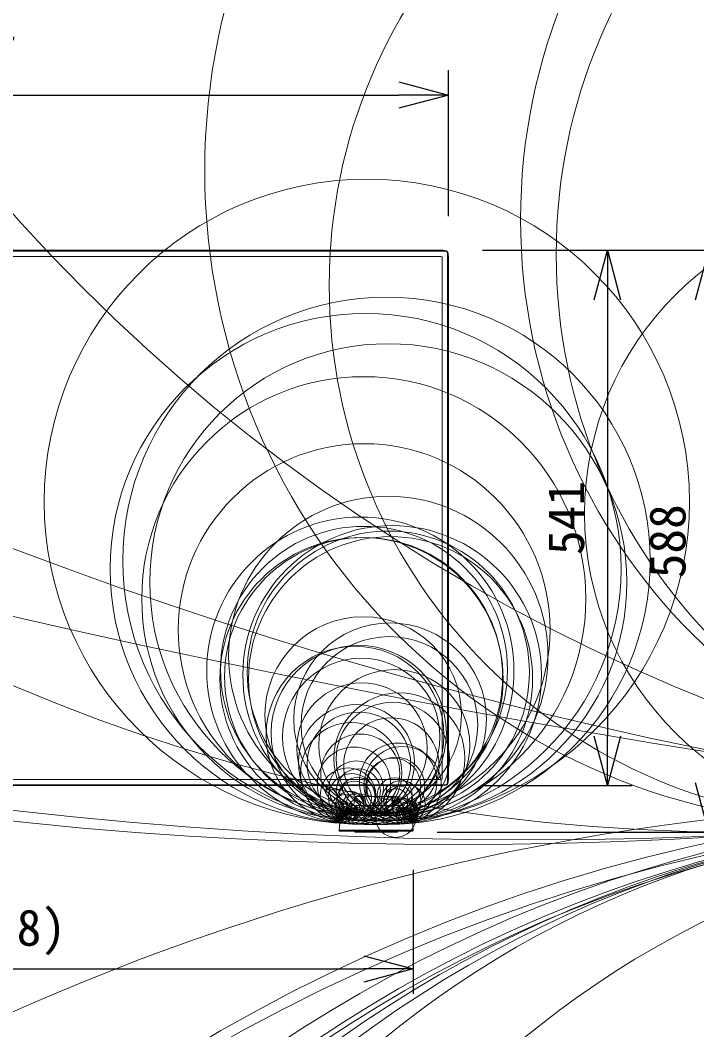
# Model space of a CAD drawing. Units: millimetres, scale not verified. Extents: x -424 to 628, y -239 to 1054.
# Drawn here: x -16.3 to 17.8, y -4.8 to 46.2 of the extents above; entities that cross this region are included whole.
import ezdxf
from ezdxf.enums import TextEntityAlignment as Align

# ---------------------------------------------------------------- set-up
doc = ezdxf.new("R2010")
doc.units = ezdxf.units.MM
doc.header["$LTSCALE"] = 0.125
doc.layers.add('0-0_0', color=7, linetype='Continuous')
doc.layers.add('0-4_SUNPO', color=7, linetype='Continuous')
doc.layers.add('0-3_GAIKEI', color=1, linetype='Continuous', lineweight=18)
doc.styles.add('ＭＳ ゴシック', font='')
doc.styles.get('ＭＳ ゴシック').set_extended_font_data('MS Gothic')

# ---------------------------------------------------------------- blocks, each defined once
blk = doc.blocks.new('_Open30')
at = {"layer": '0-0_0'}
blk.add_line((0, 0), (-1, 0), dxfattribs=at)
blk.add_lwpolyline([(-1, 0.26795), (0, 0), (-1, -0.26795)], dxfattribs=at)
blk = doc.blocks.new('D1')
at = {"layer": '0-4_SUNPO'}
for p, q in [((68.01, 190.7572), (68.01, 184.4916)), ((24.22, 190.7528), (24.22, 184.4916)), ((26.72, 185.7416), (65.51, 185.7416))]:
    blk.add_line(p, q, dxfattribs=at)
at = {"layer": '0-4_SUNPO', "xscale": 2.5, "yscale": 2.5, "rotation": 180}
blk.add_blockref('_Open30', (24.22, 185.7416), dxfattribs=at)
at = {"layer": '0-4_SUNPO', "xscale": 2.5, "yscale": 2.5}
blk.add_blockref('_Open30', (68.01, 185.7416), dxfattribs=at)
at = {"layer": '0-4_SUNPO', "style": 'ＭＳ ゴシック'}
blk.add_text('(875.8)', height=1.833, dxfattribs=at).set_placement((41.74, 186.3666), align=Align.BOTTOM_LEFT)
blk = doc.blocks.new('D2')
at = {"layer": '0-4_SUNPO'}
for p, q in [((71.5039, 222.0528), (84.1909, 222.0528)), ((82.9409, 219.5528), (82.9409, 195.1528)), ((69.21, 192.6528), (84.1909, 192.6528))]:
    blk.add_line(p, q, dxfattribs=at)
at = {"layer": '0-4_SUNPO', "xscale": 2.5, "yscale": 2.5}
for p, rotation in [((82.9409, 222.0528), 90), ((82.9409, 192.6528), 270)]:
    blk.add_blockref('_Open30', p, dxfattribs=dict(at, rotation=rotation))
at = {"layer": '0-4_SUNPO', "style": 'ＭＳ ゴシック'}
blk.add_text('588', height=1.833, rotation=90, dxfattribs=at).set_placement((82.3159, 205.4778), align=Align.BOTTOM_LEFT)
blk = doc.blocks.new('D3')
at = {"layer": '0-4_SUNPO'}
for p, q in [((71.5039, 222.0528), (79.0659, 222.0528)), ((77.8159, 219.5528), (77.8159, 197.5028)), ((71.5039, 195.0028), (79.0659, 195.0028))]:
    blk.add_line(p, q, dxfattribs=at)
at = {"layer": '0-4_SUNPO', "xscale": 2.5, "yscale": 2.5}
for p, rotation in [((77.8159, 222.0528), 90), ((77.8159, 195.0028), 270)]:
    blk.add_blockref('_Open30', p, dxfattribs=dict(at, rotation=rotation))
at = {"layer": '0-4_SUNPO', "style": 'ＭＳ ゴシック'}
blk.add_text('541', height=1.833, rotation=90, dxfattribs=at).set_placement((77.1909, 206.6528), align=Align.BOTTOM_LEFT)
blk = doc.blocks.new('D4')
at = {"layer": '0-4_SUNPO'}
for p, q in [((22.44, 223.7711), (22.44, 231.1426)), ((69.79, 223.7711), (69.79, 231.1426)), ((24.94, 229.8926), (67.29, 229.8926))]:
    blk.add_line(p, q, dxfattribs=at)
at = {"layer": '0-4_SUNPO', "xscale": 2.5, "yscale": 2.5, "rotation": 180}
blk.add_blockref('_Open30', (22.44, 229.8926), dxfattribs=at)
at = {"layer": '0-4_SUNPO', "xscale": 2.5, "yscale": 2.5}
blk.add_blockref('_Open30', (69.79, 229.8926), dxfattribs=at)
at = {"layer": '0-4_SUNPO', "style": 'ＭＳ ゴシック'}
blk.add_text('947', height=1.833, dxfattribs=at).set_placement((44.24, 230.5176), align=Align.BOTTOM_LEFT)

msp = doc.modelspace()

# ---------------------------------------------------------------- linework, layer by layer
at = {"layer": '0-3_GAIKEI', "color": 7}
for p, q in [((5.1317, 34.5387), (-41.8831, 34.5387)), ((-41.7646, 34.5562), (5.0133, 34.5562)), ((5.0133, 34.5562), (5.0133, 34.5387)), ((5.2818, 7.6738), (5.2818, 34.3886)), ((5.2993, 34.2744), (5.2818, 34.2744)), ((5.2993, 34.2744), (5.2993, 7.7879)), ((5.2993, 7.7879), (5.2818, 7.7879)), ((-41.8831, 7.5237), (5.1317, 7.5237)), ((5.0133, 7.5062), (-41.7646, 7.5062)), ((-0.8734, 7.313), (-0.8801, 7.5062)), ((-0.8584, 7.2986), (-0.071, 7.2986)), ((-0.0492, 7.5062), (-0.056, 7.313)), ((1.1193, 6.9565), (1.1193, 7.5062)), ((2.1693, 7.5062), (2.1693, 6.9565)), ((5.0133, 7.5237), (5.0133, 7.5062)), ((0.55, 6.8653), (0.5265, 6.6249)), ((2.6475, 6.9562), (0.6411, 6.9562)), ((2.6427, 6.9563), (2.6426, 6.9562)), ((2.6476, 6.9562), (2.6473, 6.9562)), ((2.7574, 6.6248), (2.7386, 6.8653)), ((2.8655, 6.5062), (0.4232, 6.5062)), ((2.7576, 6.6248), (2.7576, 6.6248)), ((-0.2307, 5.2605), (-0.1626, 6.0383)), ((3.5193, 5.2605), (3.4513, 6.0383)), ((-0.1809, 5.2062), (3.4695, 5.2062)), ((0.5693, 5.1562), (0.5693, 5.2062))]:
    msp.add_line(p, q, dxfattribs=at)
at = {"layer": '0-3_GAIKEI'}
for p, q in [((5.1317, 34.5087), (-41.8831, 34.5087)), ((4.9366, 34.2435), (-41.688, 34.2435)), ((4.9866, 7.8689), (4.9866, 34.1935)), ((4.9882, 34.5562), (4.9882, 34.5387)), ((5.1317, 34.5087), (5.1317, 34.5387)), ((5.2518, 34.3886), (5.2818, 34.3886)), ((5.2518, 7.6738), (5.2518, 34.3886)), ((5.2993, 34.2494), (5.2818, 34.2494)), ((-41.688, 7.8188), (4.9366, 7.8188)), ((5.2518, 7.6738), (5.2818, 7.6738)), ((5.2993, 7.8129), (5.2818, 7.8129)), ((-41.8831, 7.5537), (5.1317, 7.5537)), ((-0.8584, 7.3029), (-0.071, 7.3029)), ((-0.8349, 7.2986), (-0.8349, 7.5062)), ((-0.0945, 7.2986), (-0.0945, 7.5062)), ((-0.071, 7.2986), (-0.071, 7.3029)), ((4.9882, 7.5237), (4.9882, 7.5062)), ((5.1317, 7.5537), (5.1317, 7.5237)), ((0.4232, 6.5062), (0.4232, 6.2002)), ((2.8655, 6.5062), (2.8655, 6.2002)), ((3.3144, 5.9078), (3.2964, 6.216)), ((1.0371, 6.1123), (2.2516, 6.1123)), ((1.0371, 5.9937), (2.2516, 5.9937)), ((1.0407, 5.7309), (2.2479, 5.7309)), ((3.481, 5.6987), (3.4783, 5.7292)), ((-0.2307, 5.2605), (3.5193, 5.2605)), ((1.0407, 5.5497), (2.2479, 5.5497))]:
    msp.add_line(p, q, dxfattribs=at)
at = {"layer": '0-3_GAIKEI', "color": 4}
msp.add_line((-0.8584, 7.3029), (-0.8584, 7.2986), dxfattribs=at)
at = {"layer": '0-3_GAIKEI'}
for points in [[(-0.8734, 7.313), (-0.8733, 7.3129), (-0.8733, 7.3128), (-0.8733, 7.3127), (-0.8733, 7.3126), (-0.8733, 7.3125), (-0.8733, 7.3124), (-0.8733, 7.3123), (-0.8733, 7.3122), (-0.8733, 7.3121), (-0.8732, 7.312), (-0.8732, 7.3119), (-0.8732, 7.3118), (-0.8732, 7.3117), (-0.8731, 7.3115), (-0.8731, 7.3114), (-0.8731, 7.3113), (-0.8731, 7.3112), (-0.873, 7.3111), (-0.873, 7.311), (-0.873, 7.3109), (-0.8729, 7.3108), (-0.8729, 7.3107), (-0.8729, 7.3106), (-0.8728, 7.3105), (-0.8728, 7.3104), (-0.8727, 7.3103), (-0.8727, 7.3102), (-0.8727, 7.3101), (-0.8726, 7.31), (-0.8726, 7.3099), (-0.8725, 7.3098), (-0.8725, 7.3097), (-0.8724, 7.3096), (-0.8724, 7.3095), (-0.8723, 7.3094), (-0.8723, 7.3094), (-0.8722, 7.3093), (-0.8722, 7.3092), (-0.8721, 7.3091)], [(-0.8721, 7.3091), (-0.872, 7.309), (-0.872, 7.3089), (-0.8719, 7.3088), (-0.8719, 7.3087), (-0.8718, 7.3086), (-0.8717, 7.3085), (-0.8717, 7.3085), (-0.8716, 7.3084), (-0.8716, 7.3083), (-0.8715, 7.3082), (-0.8714, 7.3081), (-0.8714, 7.308), (-0.8713, 7.3079), (-0.8712, 7.3079), (-0.8711, 7.3078), (-0.8711, 7.3077), (-0.871, 7.3076), (-0.8709, 7.3075), (-0.8709, 7.3075), (-0.8708, 7.3074), (-0.8707, 7.3073), (-0.8706, 7.3072), (-0.8705, 7.3072), (-0.8705, 7.3071), (-0.8704, 7.307), (-0.8703, 7.3069), (-0.8702, 7.3069), (-0.8702, 7.3068), (-0.8701, 7.3067), (-0.87, 7.3067), (-0.8699, 7.3066), (-0.8698, 7.3065), (-0.8697, 7.3065), (-0.8697, 7.3064), (-0.8696, 7.3063), (-0.8695, 7.3063), (-0.8694, 7.3062), (-0.8693, 7.3061), (-0.8692, 7.3061)], [(-0.8692, 7.3061), (-0.8691, 7.306), (-0.8691, 7.3059), (-0.869, 7.3059), (-0.8689, 7.3058), (-0.8688, 7.3058), (-0.8687, 7.3057), (-0.8686, 7.3056), (-0.8685, 7.3056), (-0.8684, 7.3055), (-0.8683, 7.3055), (-0.8682, 7.3054), (-0.8682, 7.3054), (-0.8681, 7.3053), (-0.868, 7.3052), (-0.8679, 7.3052), (-0.8678, 7.3051), (-0.8677, 7.3051), (-0.8676, 7.305), (-0.8675, 7.305), (-0.8674, 7.3049), (-0.8673, 7.3049), (-0.8672, 7.3048), (-0.8671, 7.3048), (-0.867, 7.3047), (-0.8669, 7.3047), (-0.8668, 7.3047), (-0.8667, 7.3046), (-0.8666, 7.3046), (-0.8665, 7.3045), (-0.8664, 7.3045), (-0.8663, 7.3044), (-0.8662, 7.3044), (-0.8661, 7.3043), (-0.866, 7.3043), (-0.8659, 7.3043), (-0.8658, 7.3042), (-0.8657, 7.3042), (-0.8656, 7.3042), (-0.8655, 7.3041)], [(-0.8655, 7.3041), (-0.8654, 7.3041), (-0.8653, 7.304), (-0.8652, 7.304), (-0.8651, 7.304), (-0.865, 7.3039), (-0.8649, 7.3039), (-0.8648, 7.3039), (-0.8647, 7.3038), (-0.8646, 7.3038), (-0.8645, 7.3038), (-0.8644, 7.3037), (-0.8643, 7.3037), (-0.8642, 7.3037), (-0.8641, 7.3037), (-0.864, 7.3036), (-0.8639, 7.3036), (-0.8638, 7.3036), (-0.8637, 7.3035), (-0.8636, 7.3035), (-0.8635, 7.3035), (-0.8634, 7.3035), (-0.8633, 7.3034), (-0.8632, 7.3034), (-0.8631, 7.3034), (-0.8629, 7.3034), (-0.8628, 7.3034), (-0.8627, 7.3033), (-0.8626, 7.3033), (-0.8625, 7.3033), (-0.8624, 7.3033), (-0.8623, 7.3033), (-0.8622, 7.3032), (-0.8621, 7.3032), (-0.862, 7.3032), (-0.8619, 7.3032), (-0.8618, 7.3032), (-0.8617, 7.3032), (-0.8616, 7.3031), (-0.8615, 7.3031)], [(-0.8615, 7.3031), (-0.8614, 7.3031), (-0.8612, 7.3031), (-0.8611, 7.3031), (-0.861, 7.3031), (-0.8609, 7.3031), (-0.8608, 7.303), (-0.8607, 7.303), (-0.8606, 7.303), (-0.8605, 7.303), (-0.8604, 7.303), (-0.8603, 7.303), (-0.8602, 7.303), (-0.8601, 7.303), (-0.86, 7.303), (-0.8599, 7.303), (-0.8597, 7.303), (-0.8596, 7.303), (-0.8595, 7.303), (-0.8594, 7.303), (-0.8593, 7.303), (-0.8592, 7.3029), (-0.8591, 7.3029), (-0.859, 7.3029), (-0.8589, 7.3029), (-0.8588, 7.3029), (-0.8587, 7.3029), (-0.8586, 7.3029), (-0.8585, 7.3029), (-0.8584, 7.3029)], [(-0.071, 7.3029), (-0.0709, 7.3029), (-0.0708, 7.3029), (-0.0707, 7.3029), (-0.0706, 7.3029), (-0.0705, 7.3029), (-0.0703, 7.3029), (-0.0702, 7.3029), (-0.0701, 7.3029), (-0.07, 7.303), (-0.0699, 7.303), (-0.0698, 7.303), (-0.0697, 7.303), (-0.0696, 7.303), (-0.0695, 7.303), (-0.0694, 7.303), (-0.0693, 7.303), (-0.0692, 7.303), (-0.0691, 7.303), (-0.0689, 7.303), (-0.0688, 7.303), (-0.0687, 7.303), (-0.0686, 7.303), (-0.0685, 7.303), (-0.0684, 7.3031), (-0.0683, 7.3031), (-0.0682, 7.3031), (-0.0681, 7.3031), (-0.068, 7.3031), (-0.0679, 7.3031), (-0.0678, 7.3031), (-0.0677, 7.3032), (-0.0676, 7.3032), (-0.0675, 7.3032), (-0.0673, 7.3032), (-0.0672, 7.3032), (-0.0671, 7.3032), (-0.067, 7.3033), (-0.0669, 7.3033), (-0.0668, 7.3033)], [(-0.0668, 7.3033), (-0.0667, 7.3033), (-0.0666, 7.3033), (-0.0665, 7.3034), (-0.0664, 7.3034), (-0.0663, 7.3034), (-0.0662, 7.3034), (-0.0661, 7.3034), (-0.066, 7.3035), (-0.0659, 7.3035), (-0.0658, 7.3035), (-0.0657, 7.3035), (-0.0656, 7.3036), (-0.0655, 7.3036), (-0.0653, 7.3036), (-0.0652, 7.3037), (-0.0651, 7.3037), (-0.065, 7.3037), (-0.0649, 7.3037), (-0.0648, 7.3038), (-0.0647, 7.3038), (-0.0646, 7.3038), (-0.0645, 7.3039), (-0.0644, 7.3039), (-0.0643, 7.3039), (-0.0642, 7.304), (-0.0641, 7.304), (-0.064, 7.304), (-0.0639, 7.3041), (-0.0638, 7.3041), (-0.0637, 7.3042), (-0.0636, 7.3042), (-0.0635, 7.3042), (-0.0634, 7.3043), (-0.0633, 7.3043), (-0.0632, 7.3043), (-0.0631, 7.3044), (-0.063, 7.3044), (-0.0629, 7.3045), (-0.0628, 7.3045)], [(-0.0628, 7.3045), (-0.0627, 7.3046), (-0.0626, 7.3046), (-0.0625, 7.3047), (-0.0624, 7.3047), (-0.0623, 7.3047), (-0.0622, 7.3048), (-0.0621, 7.3048), (-0.062, 7.3049), (-0.0619, 7.3049), (-0.0618, 7.305), (-0.0618, 7.305), (-0.0617, 7.3051), (-0.0616, 7.3051), (-0.0615, 7.3052), (-0.0614, 7.3052), (-0.0613, 7.3053), (-0.0612, 7.3054), (-0.0611, 7.3054), (-0.061, 7.3055), (-0.0609, 7.3055), (-0.0608, 7.3056), (-0.0607, 7.3056), (-0.0606, 7.3057), (-0.0606, 7.3058), (-0.0605, 7.3058), (-0.0604, 7.3059), (-0.0603, 7.3059), (-0.0602, 7.306), (-0.0601, 7.3061), (-0.06, 7.3061), (-0.0599, 7.3062), (-0.0599, 7.3063), (-0.0598, 7.3063), (-0.0597, 7.3064), (-0.0596, 7.3065), (-0.0595, 7.3065), (-0.0594, 7.3066), (-0.0593, 7.3067), (-0.0593, 7.3067)], [(-0.0593, 7.3067), (-0.0592, 7.3068), (-0.0591, 7.3069), (-0.059, 7.3069), (-0.0589, 7.307), (-0.0589, 7.3071), (-0.0588, 7.3072), (-0.0587, 7.3072), (-0.0586, 7.3073), (-0.0586, 7.3074), (-0.0585, 7.3075), (-0.0584, 7.3075), (-0.0583, 7.3076), (-0.0583, 7.3077), (-0.0582, 7.3078), (-0.0581, 7.3079), (-0.0581, 7.3079), (-0.058, 7.308), (-0.0579, 7.3081), (-0.0579, 7.3082), (-0.0578, 7.3083), (-0.0577, 7.3084), (-0.0577, 7.3085), (-0.0576, 7.3085), (-0.0575, 7.3086), (-0.0575, 7.3087), (-0.0574, 7.3088), (-0.0574, 7.3089), (-0.0573, 7.309), (-0.0572, 7.3091), (-0.0572, 7.3092), (-0.0571, 7.3093), (-0.0571, 7.3094), (-0.057, 7.3094), (-0.057, 7.3095), (-0.0569, 7.3096), (-0.0569, 7.3097), (-0.0568, 7.3098), (-0.0568, 7.3099), (-0.0567, 7.31)], [(-0.0567, 7.31), (-0.0567, 7.3101), (-0.0566, 7.3102), (-0.0566, 7.3103), (-0.0566, 7.3104), (-0.0565, 7.3105), (-0.0565, 7.3106), (-0.0564, 7.3107), (-0.0564, 7.3108), (-0.0564, 7.3109), (-0.0563, 7.311), (-0.0563, 7.3111), (-0.0563, 7.3112), (-0.0563, 7.3113), (-0.0562, 7.3114), (-0.0562, 7.3115), (-0.0562, 7.3117), (-0.0561, 7.3118), (-0.0561, 7.3119), (-0.0561, 7.312), (-0.0561, 7.3121), (-0.0561, 7.3122), (-0.0561, 7.3123), (-0.056, 7.3124), (-0.056, 7.3125), (-0.056, 7.3126), (-0.056, 7.3127), (-0.056, 7.3128), (-0.056, 7.3129), (-0.056, 7.313)]]:
    msp.add_lwpolyline(points, dxfattribs=at)
at = {"layer": '0-3_GAIKEI', "color": 7}
msp.add_lwpolyline([(0.5693, 5.1562), (2.7193, 5.1562), (2.7193, 5.2062)], dxfattribs=at)
at = {"layer": '0-3_GAIKEI'}
for centre, radius in [((102.1861, 528.2642), 525.7065), ((63.6381, 230.4227), 225.6601), ((9.3388, 229.7071), 224.9417), ((5.8045, 216.5502), 212.0252), ((53.202, 99.0414), 93.8799), ((19.7511, 98.4383), 93.2761), ((26.0728, 38.5799), 33.0849), ((26.3749, 32.7745), 27.1019), ((1.1746, 21.8464), 16.2973), ((27.8301, 21.2391), 15.6553), ((2.1636, 18.8692), 13.3198), ((1.1094, 18.4565), 12.9068), ((2.2587, 17.7805), 12.0496), ((1.0199, 16.949), 11.2181), ((1.0395, 15.3871), 9.3934), ((2.2581, 14.0587), 8.065), ((0.8467, 13.3165), 7.7601), ((1.0313, 13.359), 7.2467), ((2.4555, 13.0994), 7.5426), ((0.9046, 12.8868), 7.1543), ((1.0126, 13.0169), 7.0231), ((2.2574, 13.2408), 7.1284), ((2.3739, 12.9086), 7.1763), ((0.9909, 11.0773), 4.9647), ((2.3503, 10.8608), 4.8658), ((2.3128, 10.5744), 4.4615), ((0.579, 10.0589), 4.4915), ((0.7685, 10.1624), 4.4265), ((0.8915, 9.969), 3.9728), ((2.5632, 9.5523), 3.8148), ((0.9264, 9.4073), 3.2934), ((2.8202, 8.8833), 3.3108), ((0.6463, 8.671), 2.9301), ((0.7746, 8.6122), 2.6111), ((2.4844, 8.8604), 2.861), ((2.4137, 8.524), 2.4086), ((0.3854, 8.1366), 2.5595), ((0.8421, 8.1155), 1.9988), ((0.5224, 7.6014), 1.8533), ((2.7524, 7.7035), 1.9564), ((2.9838, 7.5331), 1.9507), ((0.6396, 7.3814), 1.373), ((2.5089, 7.5103), 1.3905), ((2.6347, 7.4744), 1.4669), ((0.223, 6.9981), 1.4095), ((0.7447, 7.2384), 1.1163), ((0.4128, 6.9366), 1.1796), ((0.5512, 6.8769), 0.8608), ((0.694, 7.0275), 0.9002), ((2.579, 7.0118), 0.8871), ((2.9102, 6.7565), 0.9964), ((0.3164, 6.4982), 0.7308), ((2.7608, 6.7579), 0.7394), ((2.6428, 6.7417), 0.6099), ((3.1407, 6.5818), 0.9865), ((33.4047, -116.3316), 123.0389), ((0.0918, 6.3263), 0.725), ((-0.0959, 6.3017), 0.4001), ((0.4767, 6.5492), 0.5246), ((0.6275, 6.6258), 0.4933), ((0.5804, 6.4531), 0.3143), ((2.8453, 6.4322), 0.4029), ((2.7205, 6.4155), 0.2748), ((3.0202, 6.3237), 0.5498), ((3.2463, 6.1361), 0.5285), ((3.3845, 6.3017), 0.4001), ((39.0886, -86.2269), 92.5766), ((36.9991, -80.1671), 86.7962), ((36.1765, -64.6183), 71.0403), ((36.4571, -61.4365), 67.6525), ((35.7043, -55.8687), 62.0303), ((0.0026, 6.0031), 0.3897), ((0.2285, 6.1992), 0.4191), ((0.1156, 6.0113), 0.2005), ((0.1544, 6.0187), 0.224), ((0.3985, 6.3035), 0.2669), ((0.3589, 6.2105), 0.1658), ((0.4231, 6), 0.2002), ((0.3266, 6.1515), 0.0985), ((0.2971, 6.1151), 0.0517), ((0.278, 6.101), 0.028), ((0.5368, 6.3337), 0.1872), ((0.5079, 6.2735), 0.1204), ((0.4819, 6.2315), 0.0711), ((0.4632, 6.2107), 0.0431), ((0.4488, 6.2006), 0.0255), ((2.7781, 6.2769), 0.1247), ((2.8655, 6), 0.2002), ((2.9231, 6.2228), 0.1795), ((2.8187, 6.2164), 0.0519), ((2.8399, 6.2007), 0.0255), ((3.1064, 6.0768), 0.2883), ((2.9788, 6.1281), 0.0696), ((3.1729, 6.0121), 0.2012), ((3.0091, 6.1017), 0.0295), ((3.3176, 5.9114), 0.2927), ((36.4571, -60.9736), 67.0122), ((32.9284, -42.8615), 48.6458), ((39.98, -42.9264), 48.7109), ((-0.0547, 5.85), 0.2263), ((-0.1087, 5.7395), 0.1033), ((-0.1285, 5.7133), 0.0704), ((-0.1409, 5.7013), 0.0532), ((-0.1526, 5.6951), 0.0399), ((0.0838, 5.9558), 0.1365), ((0.0628, 5.9266), 0.1005), ((0.044, 5.9067), 0.0732), ((0.0679, 5.9045), 0.094), ((0.0588, 5.9029), 0.0847), ((0.025, 5.8924), 0.0493), ((3.2038, 5.9578), 0.1388), ((3.223, 5.9039), 0.0916), ((3.2337, 5.917), 0.0882), ((3.2308, 5.9029), 0.0837), ((3.2576, 5.8961), 0.0565), ((3.2628, 5.8927), 0.0503), ((3.3981, 5.739), 0.1025), ((3.4218, 5.7086), 0.0639), ((3.4367, 5.6967), 0.0448), ((3.4407, 5.6948), 0.0404)]:
    msp.add_circle(centre, radius, dxfattribs=at)
at = {"layer": '0-3_GAIKEI', "color": 7}
for centre, radius in [((38.576, 36.1169), 29.6336), ((38.6022, 34.3453), 27.8629), ((2.6322, 5.9254), 1.031), ((2.6426, 6.7529), 0.2034), ((2.642, 6.7896), 0.1667), ((35.2836, -52.0978), 58.236)]:
    msp.add_circle(centre, radius, dxfattribs=at)
at = {"layer": '0-3_GAIKEI'}
for centre, radius, start, end in [((4.9366, 34.1935), 0.05, 0, 90), ((5.1317, 34.3886), 0.1201, 0, 90), ((4.9366, 7.8689), 0.05, 270, 0), ((5.1317, 7.6738), 0.1201, 270, 0), ((-2482.1708, 150.9083), 2486.3767, 356.65673, 356.66384), ((1958.373, 6.791), 1958.1231, 180.01126, 180.0202), ((-1908.5574, 6.7782), 1911.5962, 359.97969, 359.98885)]:
    msp.add_arc(centre, radius, start, end, dxfattribs=at)
at = {"layer": '0-3_GAIKEI', "color": 7}
for centre, radius, start, end in [((5.1317, 34.3886), 0.1501, 0, 90), ((5.1317, 7.6738), 0.1501, 270, 0), ((-0.8584, 7.3136), 0.015, 182, 270), ((-0.071, 7.3136), 0.015, 270, 358), ((0.6497, 6.8566), 0.1, 94.92246, 175.00644), ((2.6389, 6.8566), 0.1, 4.99353, 85.07751), ((0.0366, 6.0209), 0.2, 102.8535, 174.9998), ((-0.0965, 6.6062), 0.4, 282.79316, 330.00002), ((0.4232, 6.3062), 0.2, 89.99989, 150), ((0.3788, 6.6374), 0.1481, 297.62338, 355.15246), ((2.9097, 6.6433), 0.1533, 186.92139, 243.42896), ((2.8655, 6.3062), 0.2, 30, 90.00011), ((3.3851, 6.606), 0.4, 210.00009, 257.20703), ((3.252, 6.0211), 0.2, 5.00001, 77.12205), ((-0.1807, 5.2562), 0.05, 175, 270), ((3.4695, 5.2562), 0.05, 270, 5)]:
    msp.add_arc(centre, radius, start, end, dxfattribs=at)
at = {"layer": '0-3_GAIKEI'}
for centre, major_axis, ratio, start_param, end_param in [((0.0096, 5.7118), (-0.1992, 0.0174), 0.99536, 4.9767425, 6.2641319), ((3.2791, 5.7118), (0.1992, 0.0174), 0.995362, 0.0190527, 1.3064426), ((3.2791, 5.7118), (0.1992, 0.0174), 0.995362, 6.2831853, 6.302238)]:
    msp.add_ellipse(centre, major_axis=major_axis, ratio=ratio, start_param=start_param, end_param=end_param, dxfattribs=at)

# ---------------------------------------------------------------- block references
at = {"layer": '0-4_SUNPO'}
for name in ['D4', 'D2', 'D3', 'D1']:
    msp.add_blockref(name, (-64.4907, -187.4967), dxfattribs=at)

doc.saveas('drawing.dxf')
